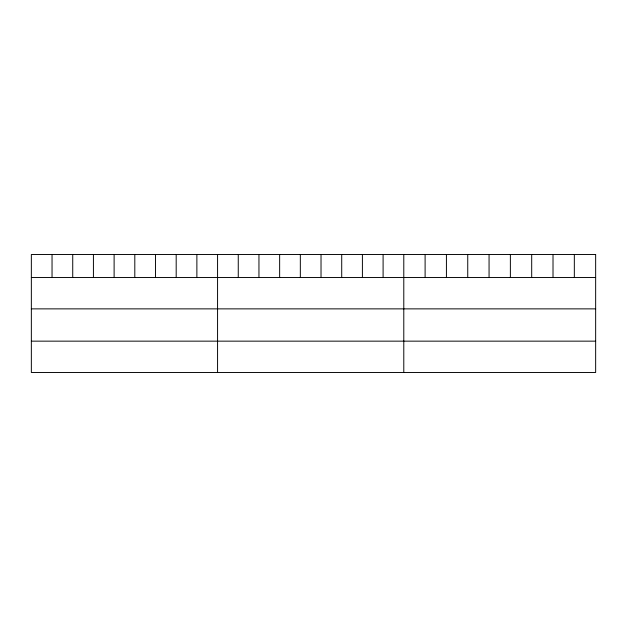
<?xml version="1.0" encoding="UTF-8"?>
<svg xmlns="http://www.w3.org/2000/svg" width="627" height="627" viewBox="0 0 627 627"><rect width="100%" height="100%" fill="white"/><g stroke="black" fill="none" stroke-linecap="round" stroke-linejoin="round"><path stroke-width="0.94" d="M31.35 277.534L595.65 277.534M31.35 308.868L595.65 308.868M31.35 341.151L595.65 341.151M574.332 254.515L574.332 277.534M553.014 254.515L553.014 277.534M531.696 254.515L531.696 277.534M510.378 254.515L510.378 277.534M489.06 254.515L489.06 277.534M467.742 254.515L467.742 277.534M446.424 254.515L446.424 277.534M425.106 254.515L425.106 277.534M403.788 254.515L403.788 372.485M383.097 254.515L383.097 277.534M362.406 254.515L362.406 277.534M341.715 254.515L341.715 277.534M321.024 254.515L321.024 277.534M300.333 254.515L300.333 277.534M279.642 254.515L279.642 277.534M258.951 254.515L258.951 277.534M238.26 254.515L238.26 277.534M217.569 254.515L217.569 372.485M196.878 254.515L196.878 277.534M176.187 254.515L176.187 277.534M155.496 254.515L155.496 277.534M134.805 254.515L134.805 277.534M114.114 254.515L114.114 277.534M93.423 254.515L93.423 277.534M72.732 254.515L72.732 277.534M52.041 254.515L52.041 277.534M595.65 254.515L31.35 254.515L31.35 372.485L595.65 372.485L595.65 254.515"/></g></svg>
